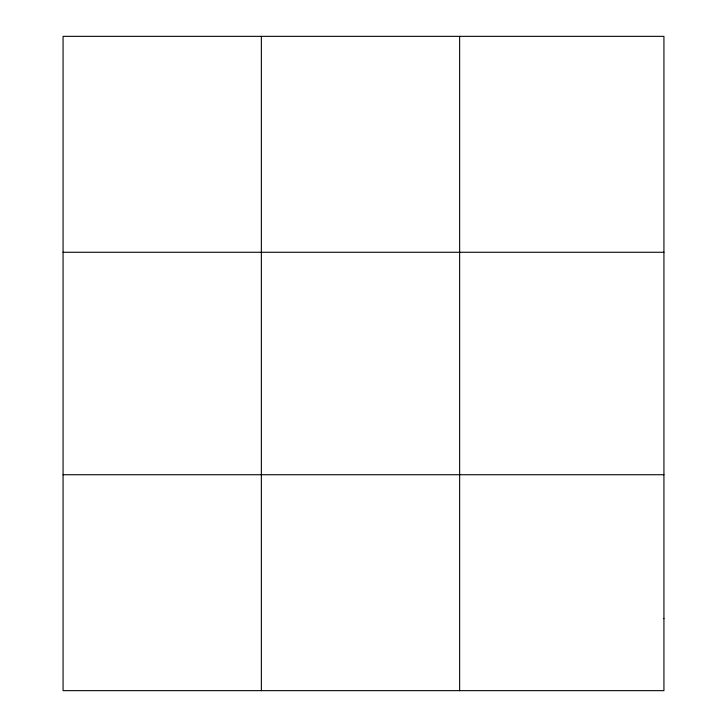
<?xml version="1.0" encoding="UTF-8"?>
<svg xmlns="http://www.w3.org/2000/svg" width="727" height="727" viewBox="0 0 727 727"><rect width="100%" height="100%" fill="white"/><g stroke="black" fill="none" stroke-linecap="round" stroke-linejoin="round"><path stroke-width="1.09" d="M261.356 690.65L261.356 36.35M459.637 690.65L459.637 36.35M63.067 252.269L663.933 252.269M63.067 474.731L663.933 474.731M663.933 618.677L663.933 690.65L63.067 690.65L63.067 36.35L663.933 36.35L663.933 618.677"/></g></svg>
